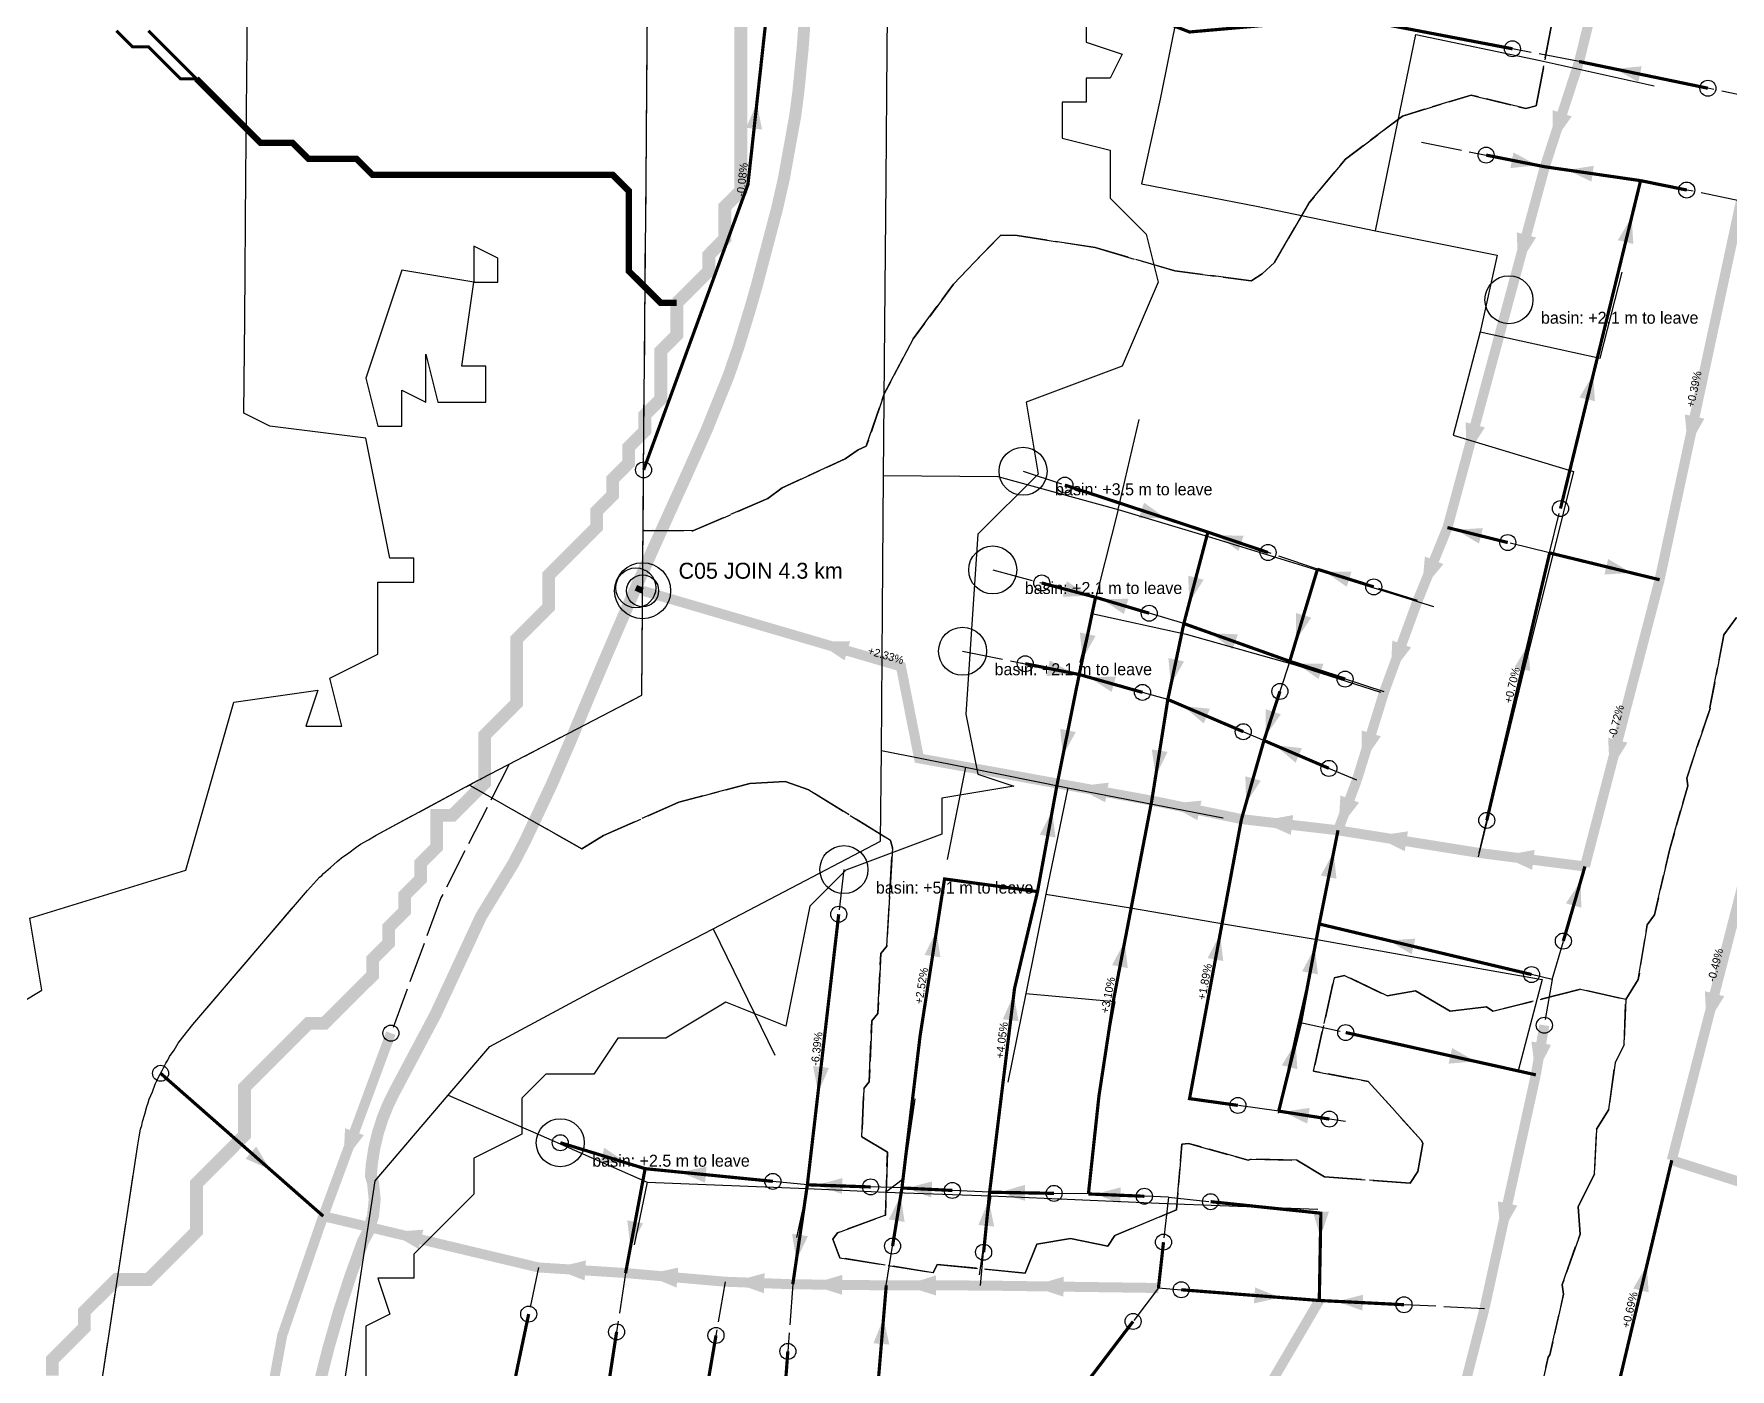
# Model space of a CAD drawing. Header units: metres. Extents: x 441395 to 476894, y 2561381 to 2578972.
# Drawn here: x 449871.3 to 450295.3, y 2568943.6 to 2569277.3 of the extents above; entities that cross this region are included whole.
import ezdxf
from ezdxf.enums import TextEntityAlignment as Align

# ---------------------------------------------------------------- set-up
doc = ezdxf.new("R2010")
doc.units = ezdxf.units.M
doc.header["$LTSCALE"] = 8
doc.linetypes.add('DASHDOT', pattern=[3.556, 2.54, -0.508, 0, -0.508])
doc.linetypes.add('DASHED', pattern=[1.524, 1.27, -0.254])
for name, color, linetype in [('A_ARROWS', 7, 'Continuous'), ('A_BASINS', 1, 'Continuous'), ('A_BRANCH', 7, 'Continuous'), ('A_BUILT_2006', 252, 'Continuous'), ('A_CATCHMENTS', 7, 'Continuous'), ('A_ENVELOPE', 3, 'Continuous'), ('A_GRADIENT', 8, 'Continuous'), ('A_HEAD_GAP', 8, 'Continuous'), ('A_HEADS', 8, 'Continuous'), ('A_JOIN_LINK', 6, 'Continuous'), ('A_LATERAL', 7, 'Continuous'), ('A_MAIN_PIPE', 5, 'Continuous'), ('A_OUTLET_LABEL', 7, 'Continuous'), ('A_OUTLETS', 7, 'Continuous'), ('A_STREAMS', 5, 'Continuous'), ('A_SUBMAIN', 7, 'Continuous'), ('A_WADI', 4, 'Continuous')]:
    doc.layers.add(name, color=color, linetype=linetype)

msp = doc.modelspace()

# ---------------------------------------------------------------- linework, layer by layer
at = {"layer": 'A_ARROWS', "color": 2}
for points in [[(450266.53, 2569268.54), (450273.2, 2569269.2), (450272.39, 2569265.28)], [(450250.87, 2569249.86), (450250.97, 2569258.24), (450255.73, 2569256.69)], [(450247.04, 2569244.47), (450240.38, 2569243.76), (450241.16, 2569247.68)], [(450254.6, 2569243.27), (450261.23, 2569244.34), (450260.65, 2569240.38)], [(450270.7, 2569231.48), (450271.12, 2569224.79), (450267.24, 2569225.74)], [(450242.31, 2569219.32), (450241.98, 2569227.7), (450246.8, 2569226.4)], [(450261.1, 2569192.18), (450261.52, 2569185.48), (450257.64, 2569186.43)], [(450229.51, 2569171.86), (450229.18, 2569180.23), (450234, 2569178.93)], [(450284.76, 2569173.83), (450283.99, 2569182.18), (450288.88, 2569181.13)], [(450154.27, 2569156.22), (450147.57, 2569156.32), (450148.82, 2569160.12)], [(450167, 2569152.01), (450173.7, 2569151.85), (450172.42, 2569148.06)], [(450226.81, 2569153.37), (450233.5, 2569153.77), (450232.54, 2569149.88)], [(450218.29, 2569138.31), (450219.01, 2569146.66), (450223.63, 2569144.77)], [(450270.58, 2569142.59), (450263.89, 2569142.16), (450264.83, 2569146.05)], [(450160.15, 2569135.18), (450159.84, 2569141.88), (450163.71, 2569140.86)], [(450193.97, 2569142.92), (450200.68, 2569142.91), (450199.48, 2569139.1)], [(450135.18, 2569136.88), (450128.48, 2569136.59), (450129.51, 2569140.46)], [(450138.23, 2569136.02), (450144.93, 2569136.11), (450143.79, 2569132.28)], [(450186.85, 2569125.85), (450186.78, 2569132.55), (450190.61, 2569131.4)], [(450066.97, 2569125.36), (450075.35, 2569125.51), (450073.95, 2569120.71)], [(450133.42, 2569120.98), (450132.79, 2569127.66), (450136.7, 2569126.83)], [(450165.58, 2569127.48), (450172.28, 2569127.21), (450170.94, 2569123.44)], [(450210.47, 2569117.29), (450210.87, 2569125.66), (450215.57, 2569123.94)], [(450244.84, 2569124.72), (450245.32, 2569118.03), (450241.42, 2569118.94)], [(450131.13, 2569117.47), (450124.46, 2569116.76), (450125.25, 2569120.68)], [(450155.53, 2569114.61), (450154.9, 2569121.28), (450158.81, 2569120.46)], [(450135.08, 2569116.47), (450141.79, 2569116.66), (450140.7, 2569112.81)], [(450186.96, 2569119.91), (450193.66, 2569119.86), (450192.44, 2569116.05)], [(450158.62, 2569109.28), (450165.29, 2569108.61), (450163.72, 2569104.93)], [(450179.15, 2569101.78), (450179.23, 2569108.49), (450183.03, 2569107.25)], [(450128.53, 2569096.91), (450127.84, 2569103.58), (450131.76, 2569102.79)], [(450181.61, 2569099.47), (450188.28, 2569098.78), (450186.7, 2569095.11)], [(450203.25, 2569094.82), (450203.23, 2569103.2), (450208.01, 2569101.72)], [(450265.22, 2569093.02), (450264.82, 2569101.39), (450269.66, 2569100.13)], [(450151.73, 2569091.82), (450150.75, 2569098.45), (450154.7, 2569097.82)], [(450174.32, 2569085.04), (450174.15, 2569091.74), (450178, 2569090.64)], [(450131.66, 2569089.12), (450139.98, 2569090.15), (450139.09, 2569085.24)], [(450197.42, 2569078.55), (450197.89, 2569086.92), (450202.57, 2569085.16)], [(450125.87, 2569083.06), (450126.69, 2569076.41), (450122.76, 2569077.12)], [(450154.82, 2569084.82), (450163.16, 2569085.65), (450162.15, 2569080.75)], [(450177.86, 2569080.49), (450186.09, 2569082.05), (450185.51, 2569077.08)], [(450206.47, 2569076.76), (450214.77, 2569077.96), (450213.98, 2569073.02)], [(450196.21, 2569072.79), (450196.91, 2569066.12), (450192.99, 2569066.9)], [(450238.19, 2569071.85), (450246.45, 2569073.32), (450245.81, 2569068.36)], [(450257.97, 2569065.58), (450258.11, 2569058.87), (450254.27, 2569059.98)], [(450096.93, 2569053.1), (450097.92, 2569046.47), (450093.97, 2569047.08)], [(450143.99, 2569050.44), (450144.75, 2569043.78), (450140.82, 2569044.53)], [(450167.82, 2569052.22), (450168.62, 2569045.56), (450164.69, 2569046.29)], [(450191.49, 2569048.89), (450192.27, 2569042.23), (450188.34, 2569042.97)], [(450209.94, 2569050.68), (450216.63, 2569051.15), (450215.71, 2569047.26)], [(450116.25, 2569037.11), (450117.46, 2569030.51), (450113.49, 2569031)], [(450186.73, 2569025.21), (450187.13, 2569018.52), (450183.25, 2569019.48)], [(450183.59, 2569007.86), (450190.22, 2569008.85), (450189.6, 2569004.9)], [(450089.34, 2568988.76), (450095.83, 2568990.45), (450095.64, 2568986.46)], [(450112.65, 2568987.72), (450119.09, 2568989.61), (450119.02, 2568985.61)], [(450136.51, 2568987.27), (450142.98, 2568989), (450142.82, 2568985)], [(450088, 2568986.96), (450088.96, 2568980.32), (450085.01, 2568980.96)], [(450110.01, 2568985.74), (450111.37, 2568979.17), (450107.39, 2568979.57)]]:
    msp.add_solid(points, dxfattribs=at)
at = {"layer": 'A_ARROWS', "color": 1}
for points in [[(450052.04, 2569259.98), (450053.33, 2569253.4), (450049.35, 2569253.83)], [(450289.43, 2569029.63), (450289, 2569038), (450293.85, 2569036.75)], [(450274.48, 2568969.44), (450274.95, 2568962.75), (450271.06, 2568963.67)]]:
    msp.add_solid(points, dxfattribs=at)
at = {"layer": 'A_ARROWS', "color": 3}
for points in [[(450231.64, 2569020.46), (450224.95, 2569019.9), (450225.82, 2569023.81)], [(450246.74, 2569017.13), (450245.63, 2569025.44), (450250.56, 2569024.59)], [(450067.34, 2569012.7), (450066.09, 2569019.28), (450070.06, 2569018.82)], [(449948.68, 2568995.39), (449949.11, 2569003.76), (449953.8, 2569002.03)], [(449930.39, 2568993.42), (449924.26, 2568996.14), (449926.9, 2568999.15)], [(450019.45, 2568995.07), (450012.74, 2568995.04), (450013.91, 2568998.86)], [(450032.9, 2568992.78), (450039.46, 2568994.13), (450039.07, 2568990.15)], [(450066.99, 2568989.54), (450073.45, 2568991.32), (450073.31, 2568987.32)], [(450237.96, 2568977.14), (450237.24, 2568985.49), (450242.12, 2568984.42)], [(450020.44, 2568974.07), (450019.65, 2568980.72), (450023.59, 2568979.99)], [(450192.9, 2568976.51), (450191.01, 2568982.94), (450195.01, 2568982.87)], [(449960.31, 2568977.81), (449968.67, 2568978.39), (449967.51, 2568973.53)], [(450061.9, 2568970.74), (450060.84, 2568977.36), (450064.8, 2568976.78)], [(450001.17, 2568968.72), (450009.31, 2568970.7), (450008.99, 2568965.71)], [(450024.2, 2568967.13), (450032.39, 2568968.92), (450031.96, 2568963.94)], [(450045.89, 2568965.33), (450053.97, 2568967.52), (450053.79, 2568962.52)], [(450065.36, 2568964.7), (450073.39, 2568967.11), (450073.33, 2568962.11)], [(450088.79, 2568964.47), (450096.79, 2568966.96), (450096.78, 2568961.96)], [(450120.71, 2568964.26), (450128.74, 2568966.65), (450128.67, 2568961.65)], [(450182.81, 2568961.46), (450176.27, 2568959.96), (450176.58, 2568963.95)], [(450197.09, 2568960.47), (450203.58, 2568962.15), (450203.38, 2568958.16)], [(450083.69, 2568956.22), (450085.15, 2568949.68), (450081.17, 2568950.01)]]:
    msp.add_solid(points, dxfattribs=at)
at = {"layer": 'A_BASINS', "color": 1}
for centre in [(450240.03, 2569210.86), (450118.57, 2569167.97), (450111, 2569143.3), (450103.45, 2569122.99), (450073.79, 2569068.41), (450002.9, 2569000.14)]:
    msp.add_circle(centre, 6, dxfattribs=at)
at = {"layer": 'A_BRANCH', "color": 1, "const_width": 0.8}
for points in [[(450240.9, 2569273.58), (450200.31, 2569281.33), (450160.19, 2569277.78), (450058.29, 2569317.23)], [(450262.81, 2568920.23), (450280.72, 2568995.75)]]:
    msp.add_lwpolyline(points, dxfattribs=at)
at = {"layer": 'A_BRANCH', "color": 2, "const_width": 0.8}
for points in [[(450289.76, 2569263.72), (450257.57, 2569270.39)], [(450284.45, 2569238.28), (450272.93, 2569240.62)], [(450252.91, 2569158.65), (450264.98, 2569208.05)], [(450179.81, 2569147.67), (450164.77, 2569152.76)], [(450234.49, 2569080.72), (450250.2, 2569147.56)], [(450206.24, 2569139.07), (450192.16, 2569143.49)], [(450150.1, 2569132.49), (450136.7, 2569136.48)], [(450199.08, 2569116.02), (450185.23, 2569120.47)], [(450148.43, 2569112.71), (450132.61, 2569117.17)], [(450173.62, 2569102.88), (450154.76, 2569110.93)], [(450195.03, 2569093.71), (450178.79, 2569100.67)], [(450172.27, 2569009.47), (450160.19, 2569011.16), (450173.17, 2569081.03)], [(450085.96, 2568974.31), (450088.3, 2568988.82)], [(450100.9, 2568988.21), (450088.3, 2568988.82)], [(450108.72, 2568972.76), (450110.21, 2568987.76)], [(450126.32, 2568987.48), (450110.21, 2568987.76)], [(450148.89, 2568986.75), (450134.91, 2568987.33)]]:
    msp.add_lwpolyline(points, dxfattribs=at)
at = {"layer": 'A_BRANCH', "color": 2, "linetype": 'DASHED', "const_width": 0.8}
for points in [[(450239.73, 2569150.16), (450224.66, 2569153.9)], [(450182.78, 2569112.95), (450178.79, 2569100.67)], [(450253.62, 2569050.55), (450259.02, 2569069.19)], [(450245.67, 2569042.18), (450192.61, 2569054.81)]]:
    msp.add_lwpolyline(points, dxfattribs=at)
at = {"layer": 'A_BRANCH', "color": 3, "linetype": 'DASHED', "const_width": 0.8}
for points in [[(450199.22, 2569027.68), (450246.74, 2569017.1)], [(450165.45, 2568985.4), (450193.01, 2568982.52), (450192.62, 2568960.7)], [(450158.11, 2568963.38), (450192.62, 2568960.7)], [(450213.79, 2568959.64), (450192.62, 2568960.7)]]:
    msp.add_lwpolyline(points, dxfattribs=at)
at = {"layer": 'A_BRANCH', "color": 3, "const_width": 0.8}
for points in [[(450056.03, 2568990.48), (450024.11, 2568993.65)], [(450080.47, 2568989.08), (450064.66, 2568989.62)], [(449995, 2568957.31), (449992.14, 2568943.72), (449988.01, 2568922.35)], [(450146.07, 2568955.46), (450125.02, 2568927.76)], [(450016.98, 2568952.85), (450011.85, 2568919.27)], [(450041.82, 2568951.96), (450035.69, 2568916.18)], [(450059.78, 2568947.98), (450057.23, 2568913.61)]]:
    msp.add_lwpolyline(points, dxfattribs=at)
at = {"layer": 'A_BUILT_2006', "color": 252}
for points in [[(450084.61, 2569273.26), (450084.82, 2569299.19)], [(450157.28, 2569282.86), (450152.84, 2569261.02)], [(450211.68, 2569252.53), (450216.71, 2569277.13)], [(450216.71, 2569277.13), (450247.87, 2569270.64)], [(450084.33, 2569240.57), (450084.61, 2569273.26)], [(450247.87, 2569270.64), (450276.3, 2569264.28)], [(450152.84, 2569261.02), (450148.17, 2569239.82)], [(450206.7, 2569228.06), (450211.68, 2569252.53)], [(450084.04, 2569204.72), (450084.33, 2569240.57)], [(450148.17, 2569239.82), (450177.34, 2569234.17)], [(450177.34, 2569234.17), (450206.7, 2569228.06)], [(450206.7, 2569228.06), (450237.06, 2569221.97)], [(450237.06, 2569221.97), (450232.83, 2569202.83)], [(450262.79, 2569196.24), (450268.31, 2569217.71)], [(450083.72, 2569166.92), (450084.04, 2569204.72)], [(450232.83, 2569202.83), (450226.07, 2569177.03)], [(450232.83, 2569202.83), (450262.79, 2569196.24)], [(450142.31, 2569158.46), (450147.63, 2569180.93)], [(450226.07, 2569177.03), (450256.17, 2569167.93)], [(450083.44, 2569133.15), (450083.72, 2569166.92)], [(450083.72, 2569166.92), (450112.3, 2569166.69)], [(450256.17, 2569167.93), (450250.99, 2569147.1)], [(450112.3, 2569166.69), (450142.31, 2569158.46)], [(450142.31, 2569158.46), (450135.76, 2569132.46)], [(450142.31, 2569158.46), (450165.66, 2569151.44)], [(450165.66, 2569151.44), (450189.51, 2569144.09)], [(450250.99, 2569147.1), (450243.88, 2569118.93)], [(450189.51, 2569144.09), (450221.13, 2569134.18)], [(450083.15, 2569098.15), (450083.44, 2569133.15)], [(450135.76, 2569132.46), (450132.76, 2569120.19)], [(450135.76, 2569132.46), (450159.36, 2569127.29)], [(450159.36, 2569127.29), (450186.62, 2569119.62)], [(450186.62, 2569119.62), (450207.92, 2569112.75)], [(450243.88, 2569118.93), (450238.2, 2569095.3)], [(450082.96, 2569075.55), (450083.15, 2569098.15)], [(450083.15, 2569098.15), (450104.21, 2569093.99)], [(450238.2, 2569095.3), (450232.35, 2569071.56)], [(450104.21, 2569093.99), (450099.61, 2569070.95)], [(450104.21, 2569093.99), (450129.77, 2569088.83)], [(450129.77, 2569088.83), (450124.25, 2569062.27)], [(450129.77, 2569088.83), (450168.57, 2569081.38)], [(450067.67, 2569067.54), (450082.96, 2569075.55)], [(450041.09, 2569053.62), (450067.67, 2569067.54)], [(450124.25, 2569062.27), (450119.24, 2569037.45)], [(450124.25, 2569062.27), (450145.45, 2569058.89)], [(450145.45, 2569058.89), (450169.21, 2569054.78)], [(450010.83, 2569037.91), (450041.09, 2569053.62)], [(450041.09, 2569053.62), (450056.55, 2569022.03)], [(450169.21, 2569054.78), (450192.05, 2569050.91)], [(450192.05, 2569050.91), (450187.12, 2569029.03)], [(450192.05, 2569050.91), (450213.51, 2569047.08), (450217.2, 2569046.44)], [(450217.2, 2569046.44), (450248.32, 2569040.97)], [(450248.32, 2569040.97), (450242.35, 2569018.13)], [(449985.29, 2569024.17), (450010.83, 2569037.91)], [(450119.24, 2569037.45), (450114.79, 2569015.3)], [(450119.24, 2569037.45), (450141.52, 2569035.46)], [(450141.52, 2569035.46), (450137.63, 2569013.58)], [(450187.12, 2569029.03), (450182.32, 2569007.56)], [(449974.89, 2569012.01), (449985.29, 2569024.17)], [(449956.61, 2568990.64), (449974.89, 2569012.01)], [(449974.89, 2569012.01), (449997.41, 2569002.25)], [(450088.7, 2568991.21), (450091.64, 2569011.07)], [(449997.41, 2569002.25), (450024.63, 2568990.29)], [(449952.11, 2568960.98), (449956.61, 2568990.64)], [(450024.63, 2568990.29), (450021.37, 2568974.6)], [(450024.63, 2568990.29), (450064.6, 2568988.7)], [(450084.17, 2568987.76), (450088.7, 2568991.21)], [(450064.6, 2568988.7), (450061.94, 2568976.41)], [(450064.6, 2568988.7), (450084.17, 2568987.76)], [(450084.17, 2568987.76), (450110.5, 2568986.88)], [(450110.5, 2568986.88), (450107.57, 2568967.07)], [(450110.5, 2568986.88), (450133.42, 2568985.85)], [(450133.42, 2568985.85), (450154.54, 2568984.96)], [(450154.54, 2568984.96), (450192.22, 2568983.54)], [(449947.61, 2568931.32), (449952.11, 2568960.98)]]:
    msp.add_lwpolyline(points, dxfattribs=at)
at = {"layer": 'A_CATCHMENTS', "color": 1, "linetype": 'DASHED'}
for points in [[(450250.92, 2569280.82), (450246.82, 2569259.35), (450244.25, 2569258.64), (450230.59, 2569262.02), (450213.4, 2569256.76), (450199.14, 2569245.95), (450190, 2569235.03), (450181.43, 2569220.13), (450178.31, 2569217.32), (450175.75, 2569215.65), (450175.7, 2569215.61), (450175.55, 2569215.61), (450156.54, 2569218.05), (450136.61, 2569223.89), (450117.13, 2569226.9), (450112.98, 2569227.02), (450101.17, 2569214.76), (450091.14, 2569201.06), (450091.14, 2569201.06), (450083.88, 2569187.31), (450079.39, 2569174.29), (450077.33, 2569173.31), (450074.12, 2569171.11), (450058.36, 2569163.85), (450054.81, 2569161.14), (450036.07, 2569153.11), (450023.6, 2569153.21), (450023.72, 2569167.42), (450023.72, 2569167.42), (450023.72, 2569167.42), (450024.04, 2569205.22), (450024.34, 2569241.07), (450024.61, 2569273.76), (450024.61, 2569273.76), (450024.61, 2569273.76), (450024.82, 2569299.69)], [(450246.52, 2568932.07), (450249.85, 2568946.56), (450250.26, 2568947.14), (450253.7, 2568962.28), (450253.29, 2568964.59), (450257.8, 2568977.26), (450257.35, 2568984.13), (450261.38, 2568992.36), (450261.92, 2569003.55), (450264.97, 2569008.4), (450266.57, 2569020.07), (450268.79, 2569024.62), (450269.21, 2569035.97), (450272.35, 2569040.9), (450274.56, 2569054.59), (450276.38, 2569057.06), (450280.15, 2569073.25), (450280.17, 2569073.29), (450284.71, 2569089.32), (450284.46, 2569091.26), (450290.3, 2569108.7), (450290.25, 2569108.89), (450293.74, 2569127.11), (450296.94, 2569131.39)]]:
    msp.add_lwpolyline(points, dxfattribs=at)
at = {"layer": 'A_CATCHMENTS', "color": 2, "linetype": 'DASHED'}
msp.add_lwpolyline([(450296.94, 2569131.39), (450293.74, 2569127.11), (450290.25, 2569108.89), (450290.3, 2569108.7), (450284.46, 2569091.26), (450284.71, 2569089.32), (450280.17, 2569073.29), (450280.15, 2569073.25), (450276.38, 2569057.06), (450274.56, 2569054.59), (450272.35, 2569040.9), (450269.21, 2569035.97), (450257.91, 2569038.51), (450235.97, 2569032.98), (450234.39, 2569034.07), (450225.35, 2569033.05), (450216.66, 2569038.09), (450209.57, 2569036.82), (450198.9, 2569041.97), (450196.36, 2569041.35), (450191.16, 2569018.01), (450204.81, 2569015.42), (450218.16, 2569000.72), (450218.46, 2568999.97), (450217.21, 2568992.94), (450215.3, 2568990), (450193.95, 2568991.64), (450187.03, 2568995.74), (450175.59, 2568996.02), (450174.83, 2568995.74), (450159.89, 2568999.98), (450158.28, 2568999.74), (450156.95, 2568983.38), (450141.48, 2568976.92), (450139.76, 2568974.25), (450130.42, 2568976.17), (450121.99, 2568974.78), (450119.07, 2568967.53), (450097.08, 2568969.72), (450096.14, 2568967.63), (450072.78, 2568971.39), (450071.01, 2568975.99), (450072.16, 2568977.59), (450084.15, 2568982.04), (450084.15, 2568982.04), (450084.68, 2568997.76), (450078.29, 2569001.57), (450078.76, 2569013.69), (450080.11, 2569015.33), (450080.78, 2569030.58), (450082.28, 2569032.4), (450083.03, 2569047.46), (450084.51, 2569049.27), (450085.92, 2569073.87), (450085.48, 2569075.7), (450064.99, 2569088.37), (450059.15, 2569090.4), (450050.32, 2569089.92), (450032.57, 2569085.27), (450013.74, 2569076.91), (450008.25, 2569073.58), (449980.17, 2569089.55), (449982.4, 2569090.75), (449982.8, 2569090.94), (449983.19, 2569091.17), (450013.35, 2569106.83), (450023.26, 2569112.01), (450023.44, 2569133.65), (450023.44, 2569133.65), (450023.44, 2569133.65), (450023.6, 2569153.21), (450036.07, 2569153.11), (450054.81, 2569161.14), (450058.36, 2569163.85), (450074.12, 2569171.11), (450077.33, 2569173.31), (450079.39, 2569174.29), (450083.88, 2569187.31), (450091.14, 2569201.06), (450101.17, 2569214.76), (450112.98, 2569227.02), (450117.13, 2569226.9), (450136.61, 2569223.89), (450156.54, 2569218.05), (450175.55, 2569215.61), (450175.7, 2569215.61), (450175.75, 2569215.65), (450178.31, 2569217.32), (450181.43, 2569220.13), (450190, 2569235.03), (450199.14, 2569245.95), (450213.4, 2569256.76), (450230.59, 2569262.02), (450244.25, 2569258.64), (450246.82, 2569259.35), (450250.92, 2569280.82)], dxfattribs=at)
at = {"layer": 'A_CATCHMENTS', "color": 3, "linetype": 'DASHED'}
msp.add_lwpolyline([(449888.29, 2568940.32), (449892.79, 2568969.98), (449897.29, 2568999.64), (449897.68, 2569001.59), (449898.01, 2569003.55), (449898.27, 2569004.47), (449898.46, 2569005.41), (449899.04, 2569007.31), (449899.56, 2569009.23), (449899.9, 2569010.13), (449900.18, 2569011.04), (449900.95, 2569012.88), (449901.66, 2569014.73), (449902.08, 2569015.59), (449902.45, 2569016.48), (449903.4, 2569018.22), (449904.28, 2569020), (449904.79, 2569020.81), (449905.25, 2569021.66), (449906.36, 2569023.31), (449907.41, 2569024.99), (449908, 2569025.75), (449908.53, 2569026.54), (449909.8, 2569028.08), (449911.02, 2569029.65), (449929.3, 2569051.02), (449939.7, 2569063.17), (449941.24, 2569064.81), (449942.75, 2569066.48), (449943.26, 2569066.95), (449943.74, 2569067.46), (449945.44, 2569068.93), (449947.1, 2569070.45), (449947.66, 2569070.86), (449948.18, 2569071.32), (449950.01, 2569072.62), (449951.82, 2569073.97), (449952.41, 2569074.33), (449952.98, 2569074.73), (449954.93, 2569075.85), (449956.86, 2569077.01), (449980.17, 2569089.55), (450008.25, 2569073.58), (450013.74, 2569076.91), (450032.57, 2569085.27), (450050.32, 2569089.92), (450059.15, 2569090.4), (450064.99, 2569088.37), (450085.48, 2569075.7), (450085.92, 2569073.87), (450084.51, 2569049.27), (450083.03, 2569047.46), (450082.28, 2569032.4), (450080.78, 2569030.58), (450080.11, 2569015.33), (450078.76, 2569013.69), (450078.29, 2569001.57), (450084.68, 2568997.76), (450084.15, 2568982.04), (450072.16, 2568977.59), (450071.01, 2568975.99), (450072.78, 2568971.39), (450096.14, 2568967.63), (450097.08, 2568969.72), (450119.07, 2568967.53), (450121.99, 2568974.78), (450130.42, 2568976.17), (450139.76, 2568974.25), (450141.48, 2568976.92), (450156.95, 2568983.38), (450158.28, 2568999.74), (450159.89, 2568999.98), (450174.83, 2568995.74), (450175.59, 2568996.02), (450187.03, 2568995.74), (450193.95, 2568991.64), (450215.3, 2568990), (450217.21, 2568992.94), (450218.46, 2568999.97), (450218.16, 2569000.72), (450204.81, 2569015.42), (450191.16, 2569018.01), (450196.36, 2569041.35), (450198.9, 2569041.97), (450209.57, 2569036.82), (450216.66, 2569038.09), (450225.35, 2569033.05), (450234.39, 2569034.07), (450235.97, 2569032.98), (450257.91, 2569038.51), (450269.21, 2569035.97), (450268.79, 2569024.62), (450266.57, 2569020.07), (450264.97, 2569008.4), (450261.92, 2569003.55), (450261.38, 2568992.36), (450257.35, 2568984.13), (450257.8, 2568977.26), (450253.29, 2568964.59), (450253.7, 2568962.28), (450250.26, 2568947.14), (450249.85, 2568946.56), (450246.52, 2568932.07)], dxfattribs=at)
at = {"layer": 'A_ENVELOPE', "color": 3}
msp.add_lwpolyline([(449888.29, 2568940.32), (449892.79, 2568969.98), (449897.29, 2568999.64), (449897.68, 2569001.59), (449898.01, 2569003.55), (449898.27, 2569004.47), (449898.46, 2569005.41), (449899.04, 2569007.31), (449899.56, 2569009.23), (449899.9, 2569010.13), (449900.18, 2569011.04), (449900.95, 2569012.88), (449901.66, 2569014.73), (449902.08, 2569015.59), (449902.45, 2569016.48), (449903.4, 2569018.22), (449904.28, 2569020), (449904.79, 2569020.81), (449905.25, 2569021.66), (449906.36, 2569023.31), (449907.41, 2569024.99), (449908, 2569025.75), (449908.53, 2569026.54), (449909.8, 2569028.08), (449911.02, 2569029.65), (449929.3, 2569051.02), (449939.7, 2569063.17), (449941.24, 2569064.81), (449942.75, 2569066.48), (449943.26, 2569066.95), (449943.74, 2569067.46), (449945.44, 2569068.93), (449947.1, 2569070.45), (449947.66, 2569070.86), (449948.18, 2569071.32), (449950.01, 2569072.62), (449951.82, 2569073.97), (449952.41, 2569074.33), (449952.98, 2569074.73), (449954.93, 2569075.85), (449956.86, 2569077.01), (449982.4, 2569090.75), (449982.8, 2569090.94), (449983.19, 2569091.17), (450013.35, 2569106.83), (450023.26, 2569112.01), (450023.44, 2569133.65), (450023.44, 2569133.65), (450023.44, 2569133.65), (450023.72, 2569167.42), (450023.72, 2569167.42), (450023.72, 2569167.42), (450024.04, 2569205.22), (450024.34, 2569241.07), (450024.61, 2569273.76), (450024.61, 2569273.76), (450024.61, 2569273.76), (450024.82, 2569299.69)], dxfattribs=at)
at = {"layer": 'A_HEAD_GAP', "color": 8, "linetype": 'DASHED'}
for points in [[(450257.57, 2569270.39), (450240.9, 2569273.58)], [(450303.2, 2569260.93), (450289.76, 2569263.72)], [(450218.16, 2569250.2), (450234.32, 2569247)], [(450298, 2569235.52), (450284.45, 2569238.28)], [(450118.57, 2569167.97), (450129.02, 2569164.53)], [(450250.2, 2569147.56), (450252.91, 2569158.65)], [(450250.2, 2569147.56), (450239.73, 2569150.16)], [(450192.16, 2569143.49), (450179.81, 2569147.67)], [(450111, 2569143.3), (450123.24, 2569140.05)], [(450217.2, 2569135.64), (450206.24, 2569139.07)], [(450158.76, 2569129.91), (450150.1, 2569132.49)], [(450103.45, 2569122.99), (450119.11, 2569119.87)], [(450185.23, 2569120.47), (450182.78, 2569112.95)], [(450208.85, 2569112.88), (450199.08, 2569116.02)], [(450154.76, 2569110.93), (450148.43, 2569112.71)], [(450178.79, 2569100.67), (450173.62, 2569102.88)], [(449990.15, 2569094.78), (449973.08, 2569061.35), (449960.56, 2569027.52)], [(450201.99, 2569090.73), (450195.03, 2569093.71)], [(450232.58, 2569072.57), (450234.49, 2569080.72)], [(450073.79, 2569068.41), (450072.5, 2569057.24)], [(450250.84, 2569040.95), (450253.62, 2569050.55)], [(450250.84, 2569040.95), (450245.67, 2569042.18)], [(450250.84, 2569040.95), (450248.87, 2569029.49)], [(450187.96, 2569030.19), (450199.22, 2569027.68)], [(450182.48, 2569008.04), (450172.27, 2569009.47)], [(450199.19, 2569005.42), (450195.13, 2569006.05)], [(450064.66, 2568989.62), (450056.03, 2568990.48)], [(450088.3, 2568988.82), (450080.47, 2568989.08)], [(450110.21, 2568987.76), (450100.9, 2568988.21)], [(450134.91, 2568987.33), (450126.32, 2568987.48)], [(450154.91, 2568986.5), (450148.89, 2568986.75)], [(450154.91, 2568986.5), (450153.68, 2568975.28)], [(450154.91, 2568986.5), (450165.45, 2568985.4)], [(450084.38, 2568964.48), (450085.96, 2568974.31)], [(450107.9, 2568964.44), (450108.72, 2568972.76)], [(449997.45, 2568968.96), (449995, 2568957.31)], [(450019.22, 2568967.56), (450016.98, 2568952.85)], [(450044.12, 2568965.39), (450041.82, 2568951.96)], [(450061.02, 2568964.75), (450059.78, 2568947.98)], [(450152.42, 2568963.82), (450146.07, 2568955.46)], [(450152.42, 2568963.82), (450158.11, 2568963.38)], [(450233.9, 2568958.64), (450213.79, 2568959.64)]]:
    msp.add_lwpolyline(points, dxfattribs=at)
at = {"layer": 'A_HEADS', "color": 1}
for centre in [(450240.9, 2569273.58), (450023.73, 2569168.32)]:
    msp.add_circle(centre, 2, dxfattribs=at)
at = {"layer": 'A_HEADS', "color": 2}
for centre in [(450289.76, 2569263.72), (450234.32, 2569247), (450284.45, 2569238.28), (450129.02, 2569164.53), (450252.91, 2569158.65), (450239.73, 2569150.16), (450179.81, 2569147.67), (450123.24, 2569140.05), (450206.24, 2569139.07), (450150.1, 2569132.49), (450119.11, 2569119.87), (450199.08, 2569116.02), (450148.43, 2569112.71), (450182.78, 2569112.95), (450173.62, 2569102.88), (450195.03, 2569093.71), (450234.49, 2569080.72), (450253.62, 2569050.55), (450245.67, 2569042.18), (450172.27, 2569009.47), (450195.13, 2569006.05), (450100.9, 2568988.21), (450126.32, 2568987.48), (450148.89, 2568986.75), (450085.96, 2568974.31), (450108.72, 2568972.76)]:
    msp.add_circle(centre, 2, dxfattribs=at)
at = {"layer": 'A_HEADS', "color": 3}
for centre in [(450072.5, 2569057.24), (450248.87, 2569029.49), (449960.56, 2569027.52), (450199.22, 2569027.68), (449903, 2569017.48), (450002.9, 2569000.14), (450056.03, 2568990.48), (450080.47, 2568989.08), (450165.45, 2568985.4), (450153.68, 2568975.28), (450158.11, 2568963.38), (449995, 2568957.31), (450213.79, 2568959.64), (450146.07, 2568955.46), (450016.98, 2568952.85), (450041.82, 2568951.96), (450059.78, 2568947.98)]:
    msp.add_circle(centre, 2, dxfattribs=at)
at = {"layer": 'A_JOIN_LINK', "color": 6, "const_width": 1.5}
msp.add_lwpolyline([(450023.48, 2569138.11), (450021.79, 2569138.85)], dxfattribs=at)
at = {"layer": 'A_JOIN_LINK', "color": 6}
msp.add_circle((450021.79, 2569138.85), 5, dxfattribs=at)
at = {"layer": 'A_LATERAL', "color": 1, "linetype": 'DASHDOT', "const_width": 0.8}
msp.add_lwpolyline([(450023.73, 2569168.32), (450049.81, 2569239.65), (450058.29, 2569317.23)], dxfattribs=at)
at = {"layer": 'A_LATERAL', "color": 2, "linetype": 'DASHDOT', "const_width": 0.8}
for points in [[(450234.32, 2569247), (450248.99, 2569244.09)], [(450264.98, 2569208.05), (450272.93, 2569240.62)], [(450129.02, 2569164.53), (450164.77, 2569152.76)], [(450164.77, 2569152.76), (450158.76, 2569129.91)], [(450192.16, 2569143.49), (450185.23, 2569120.47)], [(450123.24, 2569140.05), (450136.7, 2569136.48)], [(450119.11, 2569119.87), (450132.61, 2569117.17)]]:
    msp.add_lwpolyline(points, dxfattribs=at)
at = {"layer": 'A_LATERAL', "color": 2, "const_width": 0.8}
for points in [[(450272.93, 2569240.62), (450248.99, 2569244.09)], [(450136.7, 2569136.48), (450132.61, 2569117.17)], [(450185.23, 2569120.47), (450158.76, 2569129.91)], [(450132.61, 2569117.17), (450127.13, 2569089.94)], [(450154.76, 2569110.93), (450150.75, 2569085.66)], [(450178.79, 2569100.67), (450173.17, 2569081.03)], [(450122.19, 2569062.9), (450127.13, 2569089.94)], [(450134.91, 2568987.33), (450137.54, 2569011.78), (450141.27, 2569036.26), (450150.75, 2569085.66)], [(450088.3, 2568988.82), (450092.83, 2569026.78), (450098.95, 2569066.07), (450122.19, 2569062.9)], [(450110.21, 2568987.76), (450116.44, 2569038.68), (450122.19, 2569062.9)], [(450187.96, 2569030.19), (450192.61, 2569054.81)], [(450182.48, 2569008.04), (450187.96, 2569030.19)]]:
    msp.add_lwpolyline(points, dxfattribs=at)
at = {"layer": 'A_LATERAL', "color": 2, "linetype": 'DASHED', "const_width": 0.8}
for points in [[(450250.2, 2569147.56), (450277.68, 2569140.86)], [(450158.76, 2569129.91), (450154.76, 2569110.93)], [(450192.61, 2569054.81), (450197.3, 2569078.23)], [(450195.13, 2569006.05), (450182.48, 2569008.04)]]:
    msp.add_lwpolyline(points, dxfattribs=at)
at = {"layer": 'A_LATERAL', "color": 3, "linetype": 'DASHDOT', "const_width": 0.8}
for points in [[(450072.5, 2569057.24), (450064.66, 2568989.62)], [(450002.9, 2569000.14), (450024.11, 2568993.65)], [(450024.11, 2568993.65), (450019.22, 2568967.56)], [(450064.66, 2568989.62), (450061.02, 2568964.75)], [(450081.83, 2568933.88), (450084.38, 2568964.48)]]:
    msp.add_lwpolyline(points, dxfattribs=at)
at = {"layer": 'A_LATERAL', "color": 3, "const_width": 0.8}
msp.add_lwpolyline([(449903, 2569017.48), (449943.65, 2568981.78)], dxfattribs=at)
at = {"layer": 'A_LATERAL', "color": 3, "linetype": 'DASHED', "const_width": 0.8}
msp.add_lwpolyline([(450153.68, 2568975.28), (450152.42, 2568963.82)], dxfattribs=at)
at = {"layer": 'A_MAIN_PIPE', "color": 5, "const_width": 3}
msp.add_lwpolyline([(450064.26, 2569284.49), (450063.48, 2569273.67), (450062.41, 2569262.82), (450061.61, 2569256.74), (450059.44, 2569244.74), (450058.8, 2569241.18), (450057.12, 2569233.79), (450054.03, 2569222.05), (450052.16, 2569214.95), (450050.63, 2569209.52), (450047.46, 2569199.09), (450044.94, 2569191.77), (450040.35, 2569180.45), (450039.57, 2569178.51), (450035.19, 2569168.64), (450030.24, 2569157.74), (450026.33, 2569149.08), (450022.9, 2569141.36), (450021.97, 2569139.28), (450017.68, 2569129.45), (450013.45, 2569119.59), (450011.19, 2569114.25), (450006.55, 2569103.19), (450005.11, 2569099.76), (450000.8, 2569089.79), (449995.64, 2569078.82), (449994.25, 2569075.86), (449991.22, 2569070.01), (449984.82, 2569059.53), (449983.12, 2569056.75), (449971.76, 2569032.3), (449961.22, 2569012.43), (449959.73, 2569009.34), (449958.5, 2569006.28), (449957.28, 2569002.46), (449956.38, 2568998.59), (449955.77, 2568994.66), (449955.57, 2568991.86), (449956.1, 2568990.09), (449956.51, 2568985.99), (449956.1, 2568981.89), (449954.91, 2568977.94), (449954.54, 2568977.25), (449953.61, 2568975.51), (449950.61, 2568967.26), (449950.51, 2568966.98), (449947.57, 2568957.94), (449946.85, 2568955.42), (449944.94, 2568948.81), (449942.62, 2568939.6)], dxfattribs=at)
at = {"layer": 'A_OUTLETS', "color": 5}
for radius in [7, 4]:
    msp.add_circle((450023.48, 2569138.11), radius, dxfattribs=at)
at = {"layer": 'A_STREAMS', "color": 5}
for points, const_width in [([(450048.03, 2569282.08), (450048.03, 2569278.08), (450048.03, 2569274.08), (450048.03, 2569270.08), (450048.03, 2569266.07), (450048.03, 2569262.07), (450048.03, 2569258.07), (450048.03, 2569254.07), (450048.03, 2569250.07), (450048.03, 2569246.06), (450048.03, 2569242.06), (450048.03, 2569238.06), (450044.02, 2569234.06), (450044.02, 2569230.06), (450044.02, 2569226.06), (450040.02, 2569222.05), (450040.02, 2569218.05), (450036.02, 2569214.05), (450032.02, 2569210.05)], 3.2), ([(449891.96, 2569278.08), (449895.96, 2569274.08), (449899.96, 2569274.08), (449903.96, 2569270.08), (449907.96, 2569266.07), (449911.97, 2569266.07)], 0.8), ([(449899.96, 2569278.08), (449903.96, 2569274.08), (449907.96, 2569270.08), (449911.97, 2569266.07)], 0.8), ([(449911.97, 2569266.07), (449915.97, 2569262.07), (449919.97, 2569258.07), (449923.97, 2569254.07), (449927.97, 2569250.07), (449931.98, 2569250.07), (449935.98, 2569250.07), (449939.98, 2569246.06), (449943.98, 2569246.06), (449947.98, 2569246.06), (449951.98, 2569246.06), (449955.99, 2569242.06), (449959.99, 2569242.06), (449963.99, 2569242.06), (449967.99, 2569242.06), (449971.99, 2569242.06), (449975.99, 2569242.06), (449980, 2569242.06), (449984, 2569242.06), (449988, 2569242.06), (449992, 2569242.06), (449996, 2569242.06), (450000, 2569242.06), (450004.01, 2569242.06), (450008.01, 2569242.06), (450012.01, 2569242.06), (450016.01, 2569242.06), (450020.01, 2569238.06), (450020.01, 2569234.06), (450020.01, 2569230.06), (450020.01, 2569226.06), (450020.01, 2569222.05), (450020.01, 2569218.05), (450024.02, 2569214.05), (450028.02, 2569210.05), (450032.02, 2569210.05)], 1.6), ([(450032.02, 2569210.05), (450032.02, 2569206.05), (450032.02, 2569202.05), (450028.02, 2569198.04), (450028.02, 2569194.04), (450028.02, 2569190.04), (450028.02, 2569186.04), (450024.02, 2569182.04), (450024.02, 2569178.03), (450020.01, 2569174.03), (450020.01, 2569170.03), (450016.01, 2569166.03), (450016.01, 2569162.03), (450012.01, 2569158.03), (450012.01, 2569154.02), (450008.01, 2569150.02), (450004.01, 2569146.02), (450000, 2569142.02), (450000, 2569138.02), (450000, 2569134.01), (449996, 2569130.01), (449992, 2569126.01), (449992, 2569122.01), (449992, 2569118.01), (449992, 2569114.01), (449992, 2569110), (449988, 2569106), (449984, 2569102), (449984, 2569098), (449984, 2569094), (449984, 2569090), (449980, 2569085.99), (449975.99, 2569081.99), (449971.99, 2569081.99), (449971.99, 2569077.99), (449971.99, 2569073.99), (449967.99, 2569069.99), (449967.99, 2569065.98), (449963.99, 2569061.98), (449963.99, 2569057.98), (449959.99, 2569053.98), (449959.99, 2569049.98), (449955.99, 2569045.98), (449955.99, 2569041.97), (449951.98, 2569037.97), (449947.98, 2569033.97), (449943.98, 2569029.97), (449939.98, 2569029.97), (449935.98, 2569025.97), (449931.98, 2569021.97), (449927.97, 2569017.96), (449923.97, 2569013.96), (449923.97, 2569009.96), (449923.97, 2569005.96), (449923.97, 2569001.96), (449919.97, 2568997.95), (449915.97, 2568993.95), (449911.97, 2568989.95), (449911.97, 2568985.95), (449911.97, 2568981.95), (449911.97, 2568977.95), (449907.96, 2568973.94), (449903.96, 2568969.94), (449899.96, 2568965.94), (449895.96, 2568965.94), (449891.96, 2568965.94), (449887.96, 2568961.94), (449883.95, 2568957.94), (449883.95, 2568953.93), (449879.95, 2568949.93), (449875.95, 2568945.93), (449875.95, 2568941.93)], 3.2)]:
    msp.add_lwpolyline(points, dxfattribs=dict(at, const_width=const_width))
at = {"layer": 'A_SUBMAIN', "color": 2, "linetype": 'DASHED', "const_width": 2.5}
for points in [[(450269.81, 2569320.15), (450257.57, 2569270.39)], [(450298, 2569235.52), (450277.68, 2569140.86)], [(450217.2, 2569135.64), (450208.85, 2569112.88)], [(450208.85, 2569112.88), (450201.99, 2569090.73)], [(450201.99, 2569090.73), (450197.3, 2569078.23)], [(450232.58, 2569072.57), (450197.3, 2569078.23)], [(450259.02, 2569069.19), (450232.58, 2569072.57)]]:
    msp.add_lwpolyline(points, dxfattribs=at)
at = {"layer": 'A_SUBMAIN', "color": 2, "const_width": 2.5}
for points in [[(450257.57, 2569270.39), (450248.99, 2569244.09)], [(450248.99, 2569244.09), (450240.03, 2569210.86)], [(450127.13, 2569089.94), (450092.58, 2569096.21), (450088.04, 2569119.18), (450023.48, 2569138.11)], [(450150.75, 2569085.66), (450127.13, 2569089.94)], [(450173.17, 2569081.03), (450150.75, 2569085.66)], [(450197.3, 2569078.23), (450173.17, 2569081.03)]]:
    msp.add_lwpolyline(points, dxfattribs=at)
at = {"layer": 'A_SUBMAIN', "color": 2, "linetype": 'DASHDOT', "const_width": 2.5}
for points in [[(450240.03, 2569210.86), (450224.66, 2569153.9)], [(450224.66, 2569153.9), (450217.2, 2569135.64)], [(450277.68, 2569140.86), (450259.02, 2569069.19)]]:
    msp.add_lwpolyline(points, dxfattribs=at)
at = {"layer": 'A_SUBMAIN', "color": 1, "linetype": 'DASHDOT', "const_width": 2.5}
msp.add_lwpolyline([(450305.61, 2569092.55), (450280.72, 2568995.75)], dxfattribs=at)
at = {"layer": 'A_SUBMAIN', "color": 3, "linetype": 'DASHED', "const_width": 2.5}
for points in [[(449960.56, 2569027.52), (449943.65, 2568981.78)], [(449943.65, 2568981.78), (449933.38, 2568951.91), (449926.21, 2568912.69), (449918.67, 2568806.95), (449912.1, 2568732.67)], [(450233.9, 2568958.64), (450209.83, 2568864.95), (450208.13, 2568791.77)]]:
    msp.add_lwpolyline(points, dxfattribs=at)
at = {"layer": 'A_SUBMAIN', "color": 3, "linetype": 'DASHDOT', "const_width": 2.5}
for points in [[(450248.87, 2569029.49), (450246.74, 2569017.1)], [(450246.74, 2569017.1), (450233.9, 2568958.64)]]:
    msp.add_lwpolyline(points, dxfattribs=at)
at = {"layer": 'A_SUBMAIN', "color": 1, "const_width": 2.5}
msp.add_lwpolyline([(450280.72, 2568995.75), (450321.36, 2568982.82)], dxfattribs=at)
at = {"layer": 'A_SUBMAIN', "color": 3, "const_width": 2.5}
for points in [[(449997.45, 2568968.96), (449943.65, 2568981.78)], [(450019.22, 2568967.56), (449997.45, 2568968.96)], [(450044.12, 2568965.39), (450019.22, 2568967.56)], [(450061.02, 2568964.75), (450044.12, 2568965.39)], [(450084.38, 2568964.48), (450061.02, 2568964.75)], [(450107.9, 2568964.44), (450084.38, 2568964.48)], [(450152.42, 2568963.82), (450107.9, 2568964.44)], [(450192.62, 2568960.7), (450158.2, 2568901.96), (450129.84, 2568869.94)]]:
    msp.add_lwpolyline(points, dxfattribs=at)
at = {"layer": 'A_WADI', "color": 4}
for points in [[(449858.31, 2569029.24), (449873.31, 2569038.24), (449870.31, 2569056.24), (449909.31, 2569068.24), (449921.31, 2569110.24), (449942.31, 2569113.24), (449939.31, 2569104.24), (449948.31, 2569104.24), (449945.31, 2569116.24), (449957.31, 2569122.24), (449957.31, 2569140.24), (449966.31, 2569140.24), (449966.31, 2569146.24), (449960.31, 2569146.24), (449954.31, 2569176.24), (449930.31, 2569179.24), (449923.84, 2569182.47), (449924.04, 2569206.05), (449924.34, 2569241.9), (449924.61, 2569274.59), (449924.83, 2569300.52)], [(450134.31, 2569281.24), (450134.31, 2569275.24), (450143.31, 2569272.24), (450140.31, 2569266.24), (450134.31, 2569266.24), (450134.31, 2569260.24), (450128.31, 2569260.24), (450128.31, 2569251.24), (450140.31, 2569248.24), (450140.31, 2569236.24), (450149.31, 2569227.24), (450152.31, 2569215.24), (450143.31, 2569194.24), (450119.31, 2569185.24), (450122.31, 2569167.24), (450107.31, 2569152.24), (450104.31, 2569107.24), (450107.31, 2569092.24), (450116.31, 2569089.24), (450098.31, 2569086.24), (450098.31, 2569077.24), (450074.31, 2569068.24), (450065.31, 2569059.24), (450059.31, 2569029.24), (450044.31, 2569035.24), (450029.31, 2569026.24), (450017.31, 2569026.24), (450011.31, 2569017.24), (449999.31, 2569017.24), (449993.31, 2569011.24), (449993.31, 2569002.24), (449981.31, 2568996.24), (449981.31, 2568987.24), (449966.31, 2568972.24), (449966.31, 2568966.24), (449957.31, 2568966.24), (449960.31, 2568957.24), (449954.31, 2568954.24), (449954.31, 2568930.24)]]:
    msp.add_lwpolyline(points, dxfattribs=at)
for points in [[(449987.31, 2569215.24), (449987.31, 2569221.24), (449981.31, 2569224.24), (449981.31, 2569215.24), (449987.31, 2569215.24)], [(449963.31, 2569218.24), (449954.31, 2569191.24), (449957.31, 2569179.24), (449963.31, 2569179.24), (449963.31, 2569188.24), (449969.31, 2569185.24), (449969.31, 2569197.24), (449972.31, 2569185.24), (449984.31, 2569185.24), (449984.31, 2569194.24), (449978.31, 2569194.24), (449981.31, 2569215.24), (449963.31, 2569218.24)]]:
    msp.add_lwpolyline(points, close=True, dxfattribs=at)

# ---------------------------------------------------------------- texts
at = {"layer": 'A_BASINS', "color": 1}
for s, p in [('basin: +2.1 m to leave', (450248.03, 2569204.86)), ('basin: +3.5 m to leave', (450126.57, 2569161.97)), ('basin: +2.1 m to leave', (450119, 2569137.3)), ('basin: +2.1 m to leave', (450111.45, 2569116.99)), ('basin: +5.1 m to leave', (450081.79, 2569062.41)), ('basin: +2.5 m to leave', (450010.9, 2568994.14))]:
    msp.add_text(s, height=3, dxfattribs=at).set_placement(p)
at = {"layer": 'A_GRADIENT', "color": 1}
for s, rotation, p in [('-0.08%', 83.7613, (450049.93, 2569240.69)), ('-0.49%', 75.5824, (450293.17, 2569044.15)), ('+0.69%', 76.6591, (450271.77, 2568957.99))]:
    msp.add_text(s, height=2, rotation=rotation, dxfattribs=at).set_placement(p, align=Align.BOTTOM_CENTER)
at = {"layer": 'A_GRADIENT', "color": 2}
for s, rotation, p in [('+0.39%', 77.8859, (450287.84, 2569188.19)), ('+2.33%', 343.6641, (450083.84, 2569120.41)), ('+0.70%', 76.7726, (450242.35, 2569114.14)), ('-0.72%', 75.4022, (450268.35, 2569105.02)), ('+1.89%', 79.4775, (450165.57, 2569040.1)), ('+2.52%', 81.1407, (450094.75, 2569039.12)), ('+3.10%', 79.1355, (450141.36, 2569036.73)), ('+4.05%', 83.022, (450114.84, 2569025.57))]:
    msp.add_text(s, height=2, rotation=rotation, dxfattribs=at).set_placement(p, align=Align.BOTTOM_CENTER)
at = {"layer": 'A_GRADIENT', "color": 3}
msp.add_text('-6.39%', height=2, rotation=83.389, dxfattribs=at).set_placement((450068.58, 2569023.43), align=Align.BOTTOM_CENTER)
at = {"layer": 'A_OUTLET_LABEL', "color": 5}
msp.add_text('C05 JOIN 4.3 km', height=4, dxfattribs=at).set_placement((450032.48, 2569141.11))

doc.saveas('drawing.dxf')
